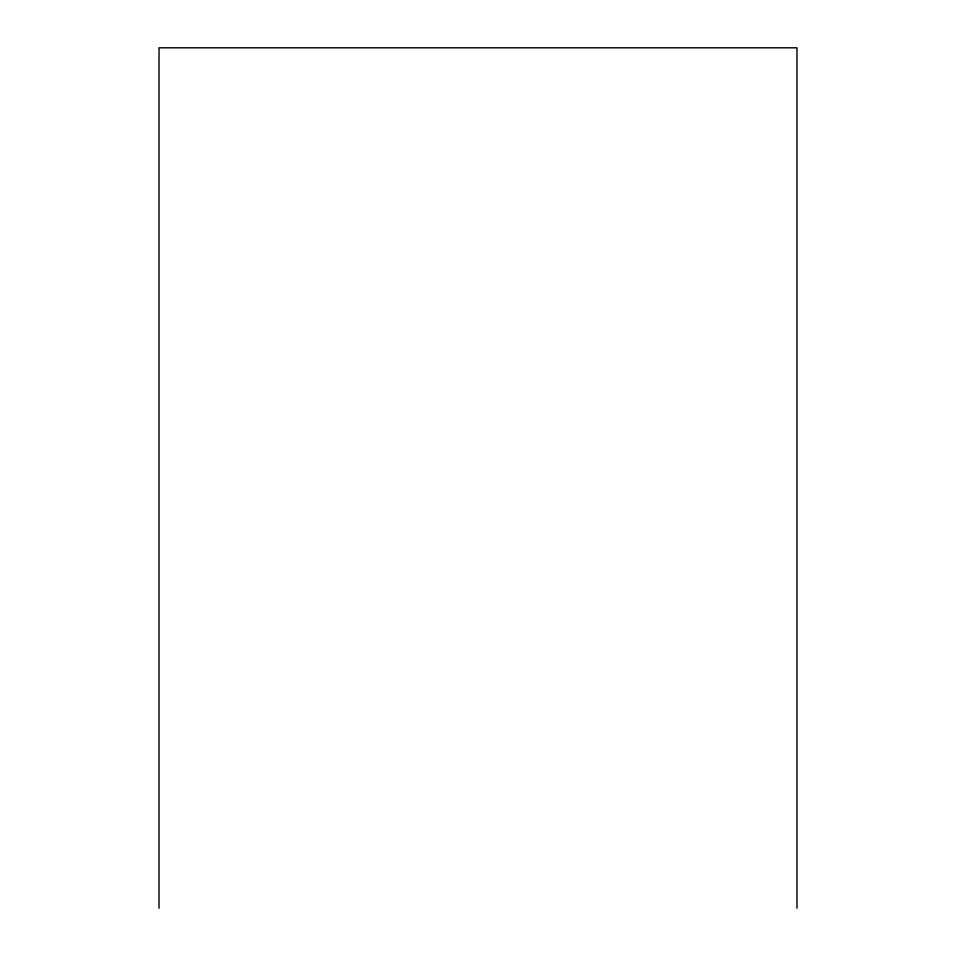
<?xml version="1.0" encoding="UTF-8"?>
<svg xmlns="http://www.w3.org/2000/svg" width="956" height="956" viewBox="0 0 956 956"><rect width="100%" height="100%" fill="white"/><g stroke="black" fill="none" stroke-linecap="round" stroke-linejoin="round"><path stroke-width="1.43" d="M796.969 908.2L796.969 47.8L159.031 47.8L159.031 908.2"/></g></svg>
